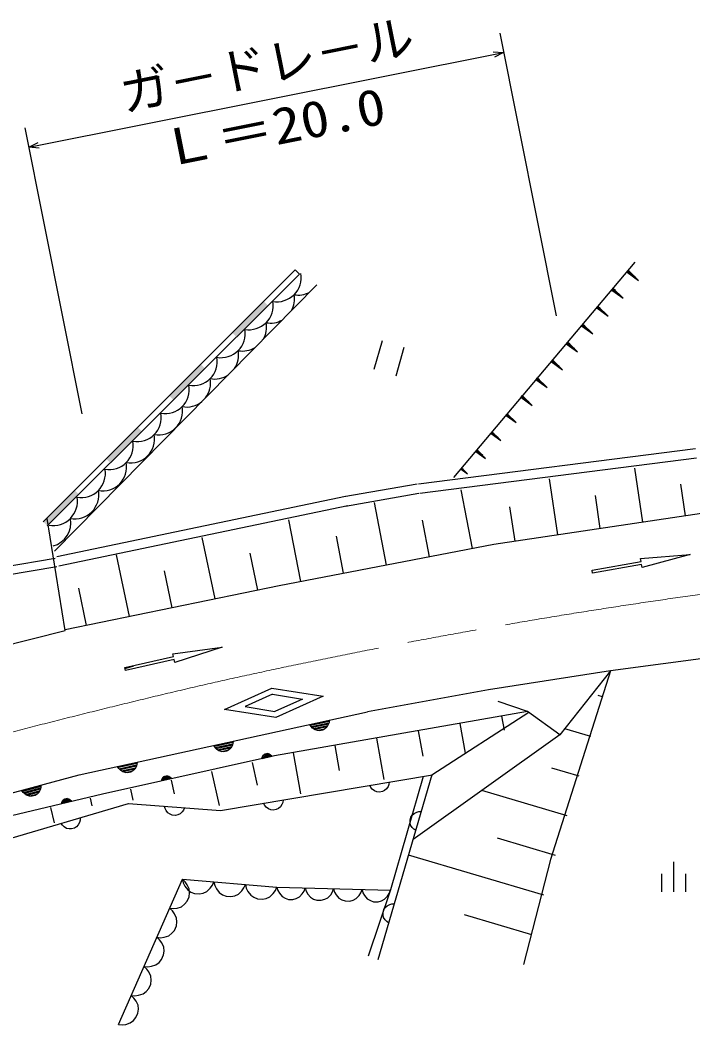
# Model space of a CAD drawing. Units: millimetres, scale not verified. Extents: x 274551 to 914551, y 119061 to 479061.
# Drawn here: x 424755 to 458570, y 386871 to 437398 of the extents above; entities that cross this region are included whole.
import ezdxf
from ezdxf.enums import TextEntityAlignment as Align

# ---------------------------------------------------------------- set-up
doc = ezdxf.new("R2010")
doc.units = ezdxf.units.MM
doc.header["$LTSCALE"] = 1000
doc.linetypes.add('CHAIN', pattern=[18.5, 12, -1.5, 3.5, -1.5])
doc.layers.add('M-BGD', color=7, linetype='Continuous', lineweight=25)
doc.layers.add('M-BMK', color=2, linetype='CHAIN', lineweight=13)
doc.styles.add('ＭＳ ゴシック', font='')
doc.styles.get('ＭＳ ゴシック').set_extended_font_data('MS Gothic')

# ---------------------------------------------------------------- blocks, each defined once
blk = doc.blocks.new('BUHIN4')
at = {"color": 7, "linetype": 'Continuous', "lineweight": 25}
for p, q in [((-155, 84), (-245, 159)), ((-237, 168), (-43, 5)), ((73, -77), (-229, 177)), ((-222, 186), (185, -155)), ((88, -58), (-214, 196)), ((-208, 202), (-14, 39)), ((-110, 137), (-199, 213))]:
    blk.add_line(p, q, dxfattribs=at)
blk.add_lwpolyline([(-259, 158), (230, -193), (-200, 229)], close=True, dxfattribs=at)
blk = doc.blocks.new('BUHIN5')
at = {"color": 7, "linetype": 'Continuous', "lineweight": 25}
for p, q in [((-181, 97), (-285, 185)), ((-276, 196), (-50, 6)), ((85, -90), (-267, 207)), ((-258, 217), (216, -181)), ((103, -68), (-249, 228)), ((-243, 236), (-16, 46)), ((-128, 160), (-233, 248))]:
    blk.add_line(p, q, dxfattribs=at)
blk.add_lwpolyline([(-303, 184), (268, -225), (-233, 267)], close=True, dxfattribs=at)
blk = doc.blocks.new('BUHIN63')
at = {"color": 7, "linetype": 'Continuous', "lineweight": 25}
blk.add_lwpolyline([(-322, -731), (-130, -750), (52, -725), (275, -654), (434, -531), (564, -384), (664, -157), (685, 39), (668, 238), (570, 452), (464, 599), (322, 731)], dxfattribs=at)
blk = doc.blocks.new('BUHIN64')
at = {"color": 7, "linetype": 'Continuous', "lineweight": 25}
blk.add_lwpolyline([(-792, 67), (-748, -120), (-666, -283), (-526, -470), (-360, -580), (-179, -655), (67, -675), (258, -632), (440, -551), (609, -390), (713, -243), (792, -67)], dxfattribs=at)
blk = doc.blocks.new('BUHIN65')
at = {"color": 7, "linetype": 'Continuous', "lineweight": 25}
blk.add_lwpolyline([(-713, 20), (-664, -145), (-582, -287), (-448, -447), (-293, -537), (-127, -596), (94, -602), (263, -553), (422, -472), (565, -319), (651, -183), (713, -20)], dxfattribs=at)
blk = doc.blocks.new('BUHIN70')
at = {"color": 7, "linetype": 'Continuous', "lineweight": 25}
for p, q in [((-346, 881), (-763, -560)), ((343, -880), (760, 561))]:
    blk.add_line(p, q, dxfattribs=at)
blk = doc.blocks.new('BUHIN127')
at = {"color": 7, "linetype": 'Continuous', "lineweight": 25}
for p, q in [((0, 750), (0, -750)), ((-600, 154), (-600, -746)), ((600, 154), (600, -746))]:
    blk.add_line(p, q, dxfattribs=at)
blk = doc.blocks.new('BUHIN308')
at = {"color": 7, "linetype": 'Continuous', "lineweight": 25}
blk.add_lwpolyline([(480, 141), (474, 19), (444, -91), (384, -223), (295, -312), (192, -379), (43, -422), (-79, -422), (-202, -395), (-326, -317), (-411, -241), (-480, -141)], dxfattribs=at)
blk = doc.blocks.new('BUHIN310')
at = {"color": 7, "linetype": 'Continuous', "lineweight": 25}
blk.add_lwpolyline([(493, 84), (473, -37), (430, -143), (355, -267), (256, -345), (146, -399), (-7, -425), (-128, -410), (-247, -369), (-361, -277), (-437, -191), (-493, -84)], dxfattribs=at)
blk = doc.blocks.new('BUHIN317')
at = {"color": 7, "linetype": 'Continuous', "lineweight": 25}
for p, q in [((475, 63), (-442, -184)), ((-402, -238), (467, -3)), ((447, -74), (-347, -288)), ((-287, -336), (415, -147)), ((373, -223), (-211, -381)), ((-81, -410), (279, -313))]:
    blk.add_line(p, q, dxfattribs=at)
blk.add_lwpolyline([(483, 130), (474, 9), (444, -100), (378, -232), (288, -318), (184, -385), (35, -426), (-89, -420), (-210, -391), (-333, -310), (-417, -232), (-483, -130)], close=True, dxfattribs=at)
blk = doc.blocks.new('BUHIN318')
at = {"color": 7, "linetype": 'Continuous', "lineweight": 25}
for p, q in [((477, 41), (-451, -163)), ((-413, -218), (466, -26)), ((443, -95), (-360, -271)), ((-303, -322), (408, -167)), ((362, -240), (-229, -370)), ((-100, -406), (263, -326))]:
    blk.add_line(p, q, dxfattribs=at)
blk.add_lwpolyline([(488, 107), (474, -14), (439, -121), (367, -250), (272, -332), (166, -394), (14, -427), (-109, -415), (-229, -380), (-348, -294), (-427, -211), (-488, -107)], close=True, dxfattribs=at)
blk = doc.blocks.new('BUHIN320')
at = {"color": 7, "linetype": 'Continuous', "lineweight": 25}
for p, q in [((-238, -25), (224, 85)), ((204, 113), (-233, 9)), ((-222, 43), (178, 139)), ((149, 164), (-205, 80)), ((-183, 117), (111, 187)), ((47, 204), (-135, 161))]:
    blk.add_line(p, q, dxfattribs=at)
blk.add_lwpolyline([(-243, -58), (-237, 3), (-220, 57), (-186, 122), (-139, 163), (-86, 195), (-11, 213), (51, 209), (111, 192), (171, 150), (212, 110), (243, 58)], close=True, dxfattribs=at)
blk = doc.blocks.new('BUHIN321')
at = {"color": 7, "linetype": 'Continuous', "lineweight": 25}
for p, q in [((-239, -21), (225, 82)), ((206, 110), (-233, 12)), ((-222, 47), (180, 136)), ((151, 162), (-204, 83)), ((-182, 120), (114, 185)), ((50, 203), (-132, 163))]:
    blk.add_line(p, q, dxfattribs=at)
blk.add_lwpolyline([(-244, -54), (-237, 6), (-219, 60), (-184, 124), (-137, 166), (-83, 197), (-8, 213), (54, 208), (114, 190), (173, 147), (213, 106), (244, 54)], close=True, dxfattribs=at)
blk = doc.blocks.new('BUHIN322')
at = {"color": 7, "linetype": 'Continuous', "lineweight": 25}
blk.add_lwpolyline([(-140, -480), (-239, -409), (-316, -324), (-395, -202), (-422, -80), (-422, 43), (-379, 191), (-313, 294), (-224, 383), (-91, 446), (19, 476), (140, 480)], dxfattribs=at)

msp = doc.modelspace()

# ---------------------------------------------------------------- hatches: boundary and pattern name
at = {"layer": 'M-BGD'}
for points in [[(435414, 421673), (436998, 423257), (437210, 423044), (435626, 421461)], [(432246, 418506), (433830, 420090), (434042, 419878), (432458, 418294)], [(429079, 415340), (430662, 416923), (430875, 416711), (429291, 415127)], [(425911, 412173), (427495, 413756), (427707, 413544), (426123, 411961)]]:
    msp.add_hatch(color=256, dxfattribs=at).paths.add_polyline_path(points)

# ---------------------------------------------------------------- linework, layer by layer
for p, q in [((448860, 436744), (451700, 422520)), ((425198, 431000), (449056, 435763)), ((427873, 417600), (425002, 431981)), ((446552, 414396), (455661, 425224)), ((425911, 412173), (438582, 424840)), ((426123, 411961), (438794, 424628)), ((438582, 424840), (438794, 424628)), ((439673, 424089), (426478, 410694)), ((444775, 414082), (458704, 415864)), ((458750, 415366), (444838, 413586)), ((447141, 414661), (446940, 414830)), ((446945, 414836), (447216, 414608)), ((447151, 414673), (446950, 414842)), ((446954, 414847), (447083, 414738)), ((447019, 414804), (446960, 414854)), ((456058, 412149), (455654, 414860)), ((446989, 414768), (446929, 414818)), ((446935, 414824), (447064, 414715)), ((451775, 411511), (451355, 414331)), ((441029, 413436), (444710, 414079)), ((458200, 412468), (457962, 414062)), ((426595, 410423), (441117, 413454)), ((444796, 413586), (441115, 412943)), ((447485, 410825), (446918, 413773)), ((453917, 411830), (453670, 413489)), ((441219, 412965), (426697, 409933)), ((443171, 409995), (442568, 413134)), ((449634, 411192), (449377, 412916)), ((427023, 406698), (426115, 412330)), ((459002, 412587), (448563, 411032)), ((438858, 409165), (438262, 412264)), ((445328, 410410), (444974, 412248)), ((434551, 408291), (433912, 411386)), ((441015, 409580), (440655, 411451)), ((448563, 411032), (437780, 408957)), ((423947, 409904), (426524, 410339)), ((430246, 407403), (429603, 410517)), ((436703, 408735), (436321, 410587)), ((455939, 410318), (458440, 410532)), ((455965, 410171), (455939, 410318)), ((458440, 410532), (456017, 409875)), ((424018, 409478), (426608, 409915)), ((453503, 409736), (455965, 410171)), ((455991, 410023), (453529, 409588)), ((456017, 409875), (455991, 410023)), ((432398, 407847), (432014, 409710)), ((453529, 409588), (453503, 409736)), ((437780, 408957), (427017, 406737)), ((428093, 406959), (427706, 408833)), ((415387, 403779), (427023, 406698)), ((432430, 405534), (434918, 405868)), ((434918, 405868), (432529, 405095)), ((462966, 405810), (454426, 404668)), ((430025, 404835), (432463, 405388)), ((432496, 405242), (430058, 404689)), ((432463, 405388), (432430, 405534)), ((432529, 405095), (432496, 405242)), ((430058, 404689), (430025, 404835)), ((430036, 404787), (430466, 404935)), ((454426, 404668), (448298, 403719)), ((454426, 404668), (451409, 395195)), ((454426, 404668), (451883, 401454)), ((435024, 402738), (437403, 403811)), ((437403, 403811), (439980, 403396)), ((448298, 403719), (442223, 402621)), ((437445, 403500), (436059, 402875)), ((437445, 403500), (438945, 403259)), ((438945, 403259), (437560, 402634)), ((439980, 403396), (437601, 402324)), ((454034, 403370), (453817, 403434)), ((437601, 402324), (435024, 402738)), ((436059, 402875), (437560, 402634)), ((450256, 402624), (448780, 403137)), ((427731, 399444), (442223, 402621)), ((450256, 402624), (437534, 400393)), ((445457, 399449), (450328, 402600)), ((448952, 402398), (449080, 401692)), ((451883, 401454), (450256, 402624)), ((446856, 402028), (447129, 400530)), ((453442, 401374), (452138, 401761)), ((442663, 401293), (443044, 399208)), ((451883, 401454), (444506, 396193)), ((444760, 401660), (444991, 400391)), ((440567, 400925), (440798, 399659)), ((437534, 400393), (428900, 398477)), ((438471, 400557), (438847, 398496)), ((436418, 400071), (436672, 398922)), ((452851, 399378), (451476, 399786)), ((408441, 394238), (427731, 399444)), ((432344, 399171), (432494, 398492)), ((434381, 399621), (434760, 397906)), ((434821, 397647), (445485, 399454)), ((445457, 399449), (442742, 390151)), ((443382, 393688), (445023, 399376)), ((430307, 398721), (430428, 398172)), ((428900, 398477), (418035, 395889)), ((428270, 398271), (428355, 397884)), ((452259, 397382), (447962, 398656)), ((418555, 394578), (430209, 398005)), ((426276, 397811), (426462, 397038)), ((430209, 398005), (434821, 397647)), ((451667, 395386), (448745, 396253)), ((451075, 393390), (444277, 395406)), ((451409, 395195), (450063, 389910)), ((429693, 386890), (432912, 394201)), ((432912, 394201), (437662, 393800)), ((437662, 393800), (443365, 393638)), ((442258, 390346), (443382, 393688)), ((450483, 391394), (447088, 392401))]:
    msp.add_line(p, q, dxfattribs=at)
for points in [[(448538, 435806), (449056, 435763), (448594, 435526)], [(425716, 430957), (425198, 431000), (425660, 431238)], [(433013, 397787), (432965, 397676), (432897, 397583), (432794, 397481), (432680, 397430), (432560, 397404), (432405, 397416), (432291, 397460), (432186, 397528), (432097, 397646), (432045, 397747), (432017, 397865)]]:
    msp.add_lwpolyline(points, dxfattribs=at)
msp.add_lwpolyline([(446920, 414817), (447246, 414583), (446959, 414864)], close=True, dxfattribs=at)
for centre, start, end in [((437671, 424443), 259.5955, 10.4634), ((437338, 423370), 331.7656, 10.4634), ((438743, 424777), 259.5955, 296.8906), ((436266, 423036), 259.5955, 10.4634), ((435933, 421963), 329.2231, 10.4634), ((437338, 423370), 259.5955, 299.0957), ((434860, 421629), 259.5955, 10.4634), ((435933, 421963), 259.5955, 301.6384), ((433455, 420222), 259.5955, 10.4634), ((434527, 420556), 326.1042, 10.4634), ((434527, 420556), 259.5955, 304.7571), ((432050, 418815), 259.5955, 10.4634), ((433122, 419149), 321.5884, 10.4634), ((431716, 417742), 259.5955, 10.4634), ((433122, 419149), 259.5955, 309.2729), ((430644, 417408), 259.5955, 10.4634), ((430311, 416336), 259.5955, 10.4634), ((429238, 416001), 259.5955, 10.4634), ((428905, 414929), 259.5955, 10.4634), ((427833, 414594), 259.5955, 10.4634), ((426427, 413188), 259.5955, 10.4634), ((427500, 413522), 259.5955, 10.4634), ((426094, 412115), 285.8677, 10.4634)]:
    msp.add_arc(centre, 1208, start, end, dxfattribs=at)
at = {"layer": 'M-BMK'}
for centre, radius, start, end in [((500647, 108872), 302536, 90.51926, 102.71274), ((524962, 14182), 400266, 103.12476, 107.88931)]:
    msp.add_arc(centre, radius, start, end, dxfattribs=at)

# ---------------------------------------------------------------- block references
at = {"layer": 'M-BGD'}
for name, p in [('BUHIN5', (455567, 424532)), ('BUHIN5', (454803, 423634)), ('BUHIN5', (454038, 422737)), ('BUHIN5', (453274, 421839)), ('BUHIN70', (443305, 420392)), ('BUHIN5', (452510, 420941)), ('BUHIN5', (451745, 420043)), ('BUHIN5', (450981, 419145)), ('BUHIN5', (450217, 418247)), ('BUHIN4', (449452, 417350)), ('BUHIN4', (448688, 416452)), ('BUHIN4', (447924, 415554)), ('BUHIN318', (439807, 402092)), ('BUHIN318', (434977, 401032)), ('BUHIN321', (437162, 400310)), ('BUHIN318', (430146, 399973)), ('BUHIN321', (432114, 399190)), ('BUHIN317', (425320, 398793)), ('BUHIN310', (442819, 399002)), ('BUHIN320', (427093, 398047)), ('BUHIN310', (437487, 398099)), ('BUHIN308', (427296, 397148)), ('BUHIN322', (444778, 397125)), ('BUHIN127', (457593, 394313)), ('BUHIN63', (432590, 393470)), ('BUHIN64', (433704, 394134)), ('BUHIN64', (435287, 394000)), ('BUHIN64', (436870, 393867)), ('BUHIN65', (438375, 393780)), ('BUHIN65', (439800, 393739)), ('BUHIN65', (441226, 393699)), ('BUHIN65', (442652, 393659)), ('BUHIN63', (431947, 392007)), ('BUHIN322', (443421, 392475)), ('BUHIN63', (431303, 390545)), ('BUHIN63', (430659, 389083)), ('BUHIN63', (430015, 387621))]:
    msp.add_blockref(name, p, dxfattribs=at)

# ---------------------------------------------------------------- texts
at = {"layer": 'M-BGD', "style": 'ＭＳ ゴシック'}
msp.add_text('ガ－ドレ－ル', height=1833, rotation=11.4, dxfattribs=at).set_placement((430088, 432245), align=Align.BOTTOM_LEFT)
at = {"layer": 'M-BGD', "style": 'ＭＳ ゴシック', "width": 1.15}
msp.add_text('Ｌ＝20.0', height=1833, rotation=11.3, dxfattribs=at).set_placement((432103, 429439), align=Align.BOTTOM_LEFT)

doc.saveas('drawing.dxf')
